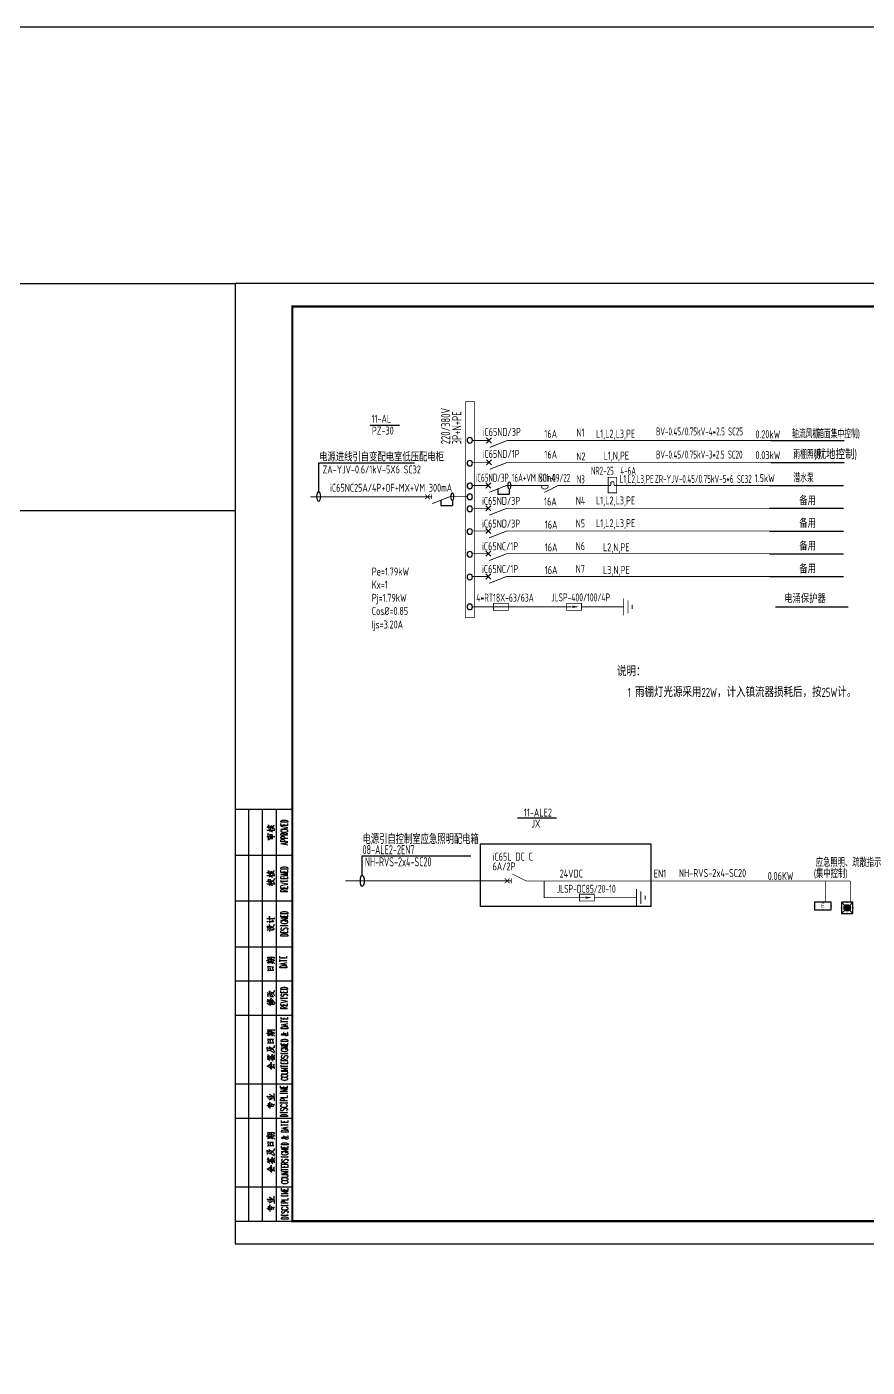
# Model space of a CAD drawing. Extents: x 5394041 to 5729212, y -433068 to -301615.
# Drawn here: x 5506274 to 5543032, y -360236 to -301615 of the extents above; entities that cross this region are included whole.
import ezdxf
from ezdxf.enums import TextEntityAlignment as Align

# ---------------------------------------------------------------- set-up
doc = ezdxf.new("R2010")
doc.units = 0
doc.header["$LTSCALE"] = 1000
doc.header["$MEASUREMENT"] = 0
doc.layers.get('0').update_dxf_attribs({"linetype": 'CONTINUOUS'})
for name, color, linetype in [('ELEMENT', 3, 'CONTINUOUS'), ('EQUIP-照明', 3, 'CONTINUOUS'), ('SYST', 7, 'CONTINUOUS'), ('WALL', 2, 'CONTINUOUS'), ('WIRE-系统', 4, 'CONTINUOUS'), ('电气', 3, 'CONTINUOUS'), ('电气文字', 7, 'CONTINUOUS'), ('电气表格', 7, 'CONTINUOUS')]:
    doc.layers.add(name, color=color, linetype=linetype)
doc.styles.add('_TEL_DIM', font='sceie.shx', dxfattribs={"width": 0.8, "height": 3.5, "bigfont": 'sceic.shx'})
doc.styles.add('SCEI', font='sceie.shx', dxfattribs={"width": 0.75, "bigfont": 'sceic.shx'})
doc.styles.add('sceie', font='sceie.shx', dxfattribs={"width": 0.7, "bigfont": 'sceic.shx'})
doc.styles.get("Standard").update_dxf_attribs({"font": 'GBENOR', "bigfont": 'GBCBIG'})

# ---------------------------------------------------------------- blocks, each defined once
blk = doc.blocks.new('A$C04D97144')
for p, q in [((6, 0), (6, 180)), ((12, 0), (12, 180)), ((18, 0), (18, 180)), ((0, 160), (25, 160)), ((0, 140), (25, 140)), ((0, 120), (25, 120)), ((0, 105), (25, 105)), ((0, 90), (25, 90)), ((0, 60), (25, 60)), ((0, 45), (25, 45)), ((0, 15), (25, 15))]:
    blk.add_line(p, q)
blk.add_lwpolyline([(0, 180), (0, 0), (25, 0), (25, 180)], close=True)
for points in [[(13.81, 170.94), (13.95, 171.05), (13.92, 171.02), (17.27, 171.02), (17, 170.98), (16.72, 171.02)], [(13.86, 172.15), (14.14, 172.35), (14.27, 172.38), (14.34, 172.35)], [(14.77, 171.68), (14.55, 173.26), (14.52, 173.14), (14.6, 172.92)], [(14.74, 172.24), (14.91, 172.21), (15.58, 171.72), (15.62, 171.68), (15.41, 172.54)], [(14.8, 171.44), (14.97, 170.34)], [(14.99, 171.05), (15.44, 170.8), (15.79, 170.59), (16.04, 170.42), (16.29, 170.2)], [(15.05, 172.71), (15.19, 172.68), (15.62, 172.35), (15.65, 172.32), (15.93, 172.07), (16.21, 171.79), (16.46, 171.47)], [(15.19, 171.05), (15.54, 171.41)], [(15.62, 172.92), (15.82, 172.82), (16.28, 172.49), (16.56, 172.15), (16.86, 171.79), (17.09, 171.47), (17.27, 171.22)], [(16.39, 172.38), (16.86, 172.95), (17.09, 173.06), (16.81, 172.89)], [(22.97, 174.41), (20.03, 174.41), (20.03, 174.9), (20.17, 175.1), (20.47, 175.24), (20.72, 175.32), (21.18, 175.38), (21.87, 175.38), (22.28, 175.32), (22.58, 175.24), (22.83, 175.1), (22.97, 174.9), (22.97, 174.41), (22.97, 174.41)], [(22.97, 173), (20.03, 173), (20.03, 173.91)], [(20.03, 171.46), (22.97, 172.02), (20.03, 172.59)], [(20.03, 170.48), (20.17, 170.34), (20.47, 170.2), (20.72, 170.14), (21.18, 170.06), (21.87, 170.06), (22.28, 170.14), (22.58, 170.2), (22.83, 170.34), (22.97, 170.48), (22.97, 170.77), (22.83, 170.91), (22.58, 171.05), (22.28, 171.11), (21.87, 171.19), (21.18, 171.19), (20.72, 171.11), (20.47, 171.05), (20.17, 170.91), (20.03, 170.77), (20.03, 170.48), (20.03, 170.48)], [(21.43, 173), (21.43, 173.56)], [(22.97, 173), (22.97, 173.91)], [(13.78, 167.95), (14.06, 168.13), (14.27, 168.19)], [(14.27, 166.93), (14.52, 166.93), (14.71, 166.88), (14.91, 166.82), (15.05, 166.76)], [(14.56, 166.93), (14.41, 169.49), (14.31, 169.43), (14.77, 169.08)], [(14.66, 168.06), (14.71, 168.13), (17.28, 168.09), (17.03, 168.05), (16.72, 168.09)], [(16.18, 168.75), (16.32, 168.86), (14.97, 169.04), (15.08, 169.08), (15.27, 167.31)], [(15.02, 167.18), (15.27, 167.25), (16.53, 167.36), (16.29, 167.32), (16.18, 168.75), (16.15, 168.58), (16.21, 168.27)], [(15.73, 167.59), (15.62, 168.61)], [(22.97, 168.74), (20.03, 168.74), (20.03, 169.37), (20.17, 169.57), (20.33, 169.65), (20.58, 169.71), (20.88, 169.71), (21.18, 169.65), (21.27, 169.57), (21.43, 169.37), (21.43, 168.74)], [(22.97, 167.34), (20.03, 167.34), (20.03, 167.97), (20.17, 168.17), (20.33, 168.24), (20.58, 168.31), (21.02, 168.31), (21.27, 168.24), (21.43, 168.17), (21.57, 167.97), (21.57, 167.34)], [(22.97, 165.93), (20.03, 165.93), (20.03, 166.57), (20.17, 166.77), (20.33, 166.84), (20.58, 166.92), (21.02, 166.92), (21.27, 166.84), (21.43, 166.77), (21.57, 166.57), (21.57, 165.93)], [(22.97, 164.39), (20.03, 164.95), (22.97, 165.52)], [(21.43, 169.23), (22.97, 169.71)], [(21.98, 164.61), (21.98, 165.3)], [(13.86, 152.26), (14.14, 152.46), (14.27, 152.49), (14.34, 152.46)], [(14.77, 151.79), (14.55, 153.37), (14.52, 153.26), (14.6, 153.03)], [(14.74, 152.35), (14.91, 152.32), (15.58, 151.84), (15.62, 151.79), (15.41, 152.67)], [(15.05, 152.82), (15.19, 152.81), (15.62, 152.46), (15.65, 152.43), (15.93, 152.18), (16.21, 151.9), (16.46, 151.58)], [(15.62, 153.03), (15.82, 152.95), (16.28, 152.6), (16.56, 152.26), (16.86, 151.9), (17.09, 151.58), (17.27, 151.33)], [(16.39, 152.49), (16.86, 153.06), (17.09, 153.17), (16.81, 153)], [(22.97, 153.91), (20.03, 153.91), (20.03, 154.4), (20.17, 154.6), (20.47, 154.74), (20.72, 154.82), (21.18, 154.88), (21.87, 154.88), (22.28, 154.82), (22.58, 154.74), (22.83, 154.6), (22.97, 154.4), (22.97, 153.91), (22.97, 153.91)], [(22.97, 152.51), (20.03, 152.51), (20.03, 153.42)], [(21.43, 152.51), (21.43, 153.06)], [(22.97, 152.51), (22.97, 153.42)], [(13.81, 151.05), (13.95, 151.16), (13.92, 151.13), (17.27, 151.13), (17, 151.1), (16.72, 151.13)], [(13.81, 148.52), (14.06, 148.69), (14.23, 148.76), (14.41, 148.76)], [(13.81, 147.36), (13.98, 147.5), (13.92, 147.45), (17.27, 147.45), (17.06, 147.39), (16.78, 147.45)], [(14.71, 148.1), (14.52, 149.54), (14.49, 149.43), (14.55, 149.29)], [(14.74, 147.84), (14.94, 146.76)], [(14.8, 151.55), (14.97, 150.45)], [(14.91, 149.01), (15.22, 149.35), (15.36, 149.43), (15.54, 149.54)], [(14.91, 148.47), (15.13, 148.44), (15.54, 148.16), (15.82, 147.95), (15.93, 147.84)], [(14.94, 147.45), (15.33, 147.28), (15.68, 147.08), (15.99, 146.89), (16.28, 146.65)], [(14.99, 151.16), (15.44, 150.91), (15.79, 150.7), (16.04, 150.53), (16.29, 150.31)], [(15.08, 147.47), (15.44, 147.88)], [(15.19, 151.16), (15.54, 151.52)], [(15.33, 148.98), (15.57, 149.01), (15.96, 148.83), (16.28, 148.66), (16.53, 148.47), (16.72, 148.3), (16.92, 148.13), (17.09, 147.92), (17.27, 147.67)], [(15.73, 148.21), (15.79, 148.3), (17.09, 149.29), (17.12, 149.82), (17.03, 149.32), (16.92, 149.18)], [(20.03, 150.83), (22.97, 151.18), (20.03, 151.52), (22.97, 151.88), (20.03, 152.23)], [(22.97, 149.7), (20.03, 149.7), (20.03, 150.61)], [(20.03, 148.52), (20.03, 148.98), (20.03, 148.71), (22.89, 148.71), (22.89, 148.52), (22.89, 148.98)], [(20.03, 146.76), (22.97, 147.33), (20.03, 147.89)], [(21.43, 149.7), (21.43, 150.26)], [(22.97, 149.7), (22.97, 150.61)], [(22.97, 145.5), (20.03, 145.5), (20.03, 146.42)], [(22.97, 144.03), (20.03, 144.03), (20.03, 144.67), (20.17, 144.88), (20.33, 144.94), (20.58, 145.02), (20.88, 145.02), (21.18, 144.94), (21.27, 144.88), (21.43, 144.67), (21.43, 144.03)], [(21.43, 145.5), (21.43, 146.07)], [(21.43, 144.53), (22.97, 145.02)], [(22.97, 145.5), (22.97, 146.42)], [(22.97, 134.41), (20.03, 134.41), (20.03, 134.9), (20.17, 135.1), (20.47, 135.25), (20.72, 135.31), (21.18, 135.39), (21.87, 135.39), (22.28, 135.31), (22.58, 135.25), (22.83, 135.1), (22.97, 134.9), (22.97, 134.41), (22.97, 134.41)], [(13.78, 132.37), (13.98, 132.39), (17.28, 132.39), (17.06, 132.37), (16.78, 132.39)], [(13.86, 130.75), (14.14, 130.97), (14.28, 131.08), (14.45, 131.15)], [(14.14, 128.29), (14.09, 129.06), (14, 128.99), (14.23, 128.9), (14.42, 128.9), (14.6, 128.9), (14.8, 128.9), (14.88, 128.93), (14.97, 128.99), (14.99, 129.1), (15.02, 129.24), (15.02, 129.45), (14.99, 129.56), (14.94, 129.64)], [(15.13, 131.49), (14.99, 133.33), (14.97, 133.22), (15.02, 132.98)], [(15.13, 130.33), (15.02, 131.11), (14.97, 131.07), (16.72, 131), (16.84, 130.89), (16.04, 131.66)], [(15.51, 128.11), (15.36, 129.21), (15.27, 129.13), (15.51, 129.02), (15.79, 128.88), (16.01, 128.74), (16.21, 128.6), (16.46, 128.37), (16.7, 128.11), (16.89, 127.86), (17.03, 127.66), (17.12, 127.49)], [(15.76, 128.08), (15.76, 128.15), (17, 129.2), (17.03, 129.73), (16.95, 129.2), (16.84, 129.06)], [(22.97, 133), (20.03, 133), (20.03, 133.91)], [(22.97, 131.46), (20.03, 131.46), (22.97, 132.45), (20.03, 132.45)], [(20.72, 131.19), (20.47, 131.11), (20.17, 130.97), (20.03, 130.83), (20.03, 130.55), (20.17, 130.42), (20.47, 130.28), (20.72, 130.2), (21.18, 130.14), (21.87, 130.14), (22.28, 130.2), (22.58, 130.28), (22.83, 130.42), (22.97, 130.55), (22.97, 130.83), (22.83, 130.97), (22.58, 131.11), (22.28, 131.19), (21.87, 131.19), (21.87, 130.83)], [(20.03, 129.02), (20.03, 129.48), (20.03, 129.21), (22.89, 129.21), (22.89, 129.02), (22.89, 129.48)], [(21.43, 133), (21.43, 133.56)], [(22.97, 133), (22.97, 133.91)], [(13.92, 128.22), (14.17, 128.26), (14.45, 128.26), (14.71, 128.19), (14.97, 128.11), (15.13, 128), (15.27, 127.89), (15.41, 127.75)], [(13.98, 127.12), (14.38, 127.45), (14.55, 127.52)], [(15.16, 126.7), (15.05, 127.45), (14.94, 127.34), (15.16, 127.31), (16.67, 127.3), (16.78, 127.16), (16.18, 127.75)], [(20.47, 128.24), (20.17, 128.1), (20.03, 127.89), (20.03, 127.61), (20.17, 127.41), (20.47, 127.27), (20.72, 127.27), (21.02, 127.33), (21.18, 127.41), (21.27, 127.55), (21.57, 127.97), (21.73, 128.1), (21.87, 128.18), (22.12, 128.24), (22.58, 128.24), (22.83, 128.1), (22.97, 127.89), (22.97, 127.61), (22.83, 127.41), (22.58, 127.27)], [(22.97, 126.01), (20.03, 126.01), (20.03, 126.92)], [(22.97, 124.61), (20.03, 124.61), (20.03, 125.1), (20.17, 125.3), (20.47, 125.44), (20.72, 125.52), (21.18, 125.58), (21.87, 125.58), (22.28, 125.52), (22.58, 125.44), (22.83, 125.3), (22.97, 125.1), (22.97, 124.61), (22.97, 124.61)], [(21.43, 126.01), (21.43, 126.56)], [(22.97, 126.01), (22.97, 126.92)], [(13.75, 113.87), (13.92, 113.91), (16.13, 113.83)], [(13.92, 113.06), (14.09, 113.13), (16.21, 113.13)], [(14.14, 114.51), (14.45, 114.6), (15.08, 114.6), (15.76, 114.57), (16.18, 114.51), (16.64, 114.37), (16.92, 114.2), (17.34, 113.88)], [(14.49, 114.6), (14.34, 115.45), (14.27, 115.36), (15.13, 115.36), (15.19, 115.36), (16.46, 115.39), (16.95, 115.36), (17.23, 115.33), (17.31, 115.31), (16.95, 114.89), (17.2, 115.28)], [(14.69, 112.61), (14.52, 114.29)], [(15.16, 113.16), (15.08, 113.66)], [(15.19, 114.62), (15.11, 115.11)], [(15.65, 113.17), (15.57, 113.63)], [(15.93, 114.57), (15.93, 114.62), (15.85, 115.07)], [(16.29, 112.53), (16.07, 114.29), (16.04, 114.2), (16.13, 114.09)], [(16.39, 113.63), (16.72, 113.94), (16.86, 113.94), (16.61, 113.83)], [(16.46, 113.17), (16.61, 113.16), (16.89, 112.92), (17.09, 112.72), (17.23, 112.53)], [(22.54, 114.92), (19.59, 114.92), (19.59, 115.83)], [(19.59, 113.44), (19.59, 114.43)], [(19.59, 113.94), (22.54, 113.94)], [(22.54, 111.9), (19.59, 112.47), (22.54, 113.03)], [(22.54, 110.72), (19.59, 110.72), (19.59, 111.21), (19.75, 111.41), (20.05, 111.56), (20.3, 111.63), (20.75, 111.7), (21.44, 111.7), (21.85, 111.63), (22.15, 111.56), (22.4, 111.41), (22.54, 111.21), (22.54, 110.72), (22.54, 110.72)], [(21, 114.92), (21, 115.48)], [(21.55, 112.12), (21.55, 112.81)], [(22.54, 114.92), (22.54, 115.83)], [(14.17, 109.58), (14.45, 109.64), (15.08, 109.67), (15.73, 109.69), (15.82, 109.69), (16.28, 109.69), (16.86, 109.69), (16.67, 109.69), (16.5, 110.8), (16.7, 111.02), (16.43, 111.08), (16.1, 111.08), (15.44, 111.12), (14.77, 111.13), (14.2, 111.13), (14.28, 111.16), (14.49, 109.67)], [(15.51, 109.69), (15.33, 110.8), (15.3, 110.69), (15.41, 110.42)], [(13.84, 99.93), (14.17, 99.88), (14.63, 99.71), (15.11, 99.49), (15.41, 99.32), (15.65, 99.21), (15.85, 99.08)], [(15.16, 99.49), (14.99, 100.76), (14.97, 100.62), (15.02, 100.39)], [(15.11, 100.2), (15.27, 100.2), (15.73, 100.07), (15.99, 99.96), (16.21, 99.85), (16.42, 99.71), (16.61, 99.54), (16.81, 99.35), (16.95, 99.11), (17.09, 98.89), (17.14, 98.72), (17.2, 98.55)], [(15.54, 99.35), (15.57, 99.43), (17.09, 100.31), (17.12, 100.84), (17.03, 100.34), (16.86, 100.2)], [(22.86, 101.27), (19.92, 101.27), (19.92, 101.75), (20.06, 101.97), (20.36, 102.11), (20.61, 102.18), (21.07, 102.24), (21.76, 102.24), (22.17, 102.18), (22.47, 102.11), (22.72, 101.97), (22.86, 101.75), (22.86, 101.27), (22.86, 101.27)], [(22.86, 99.87), (19.92, 99.87), (19.92, 100.78)], [(21.32, 99.87), (21.32, 100.43)], [(22.86, 99.87), (22.86, 100.78)], [(13.78, 95.27), (13.95, 95.23), (14.41, 94.98), (14.45, 94.98), (14.8, 94.75), (15.08, 94.56), (15.3, 94.35), (15.51, 94.18)], [(13.84, 96.29), (14.27, 96.08), (14.6, 95.91), (14.85, 95.72), (14.91, 95.69), (15.11, 95.55)], [(14.38, 96.02), (14.41, 96.14), (14.28, 96.99), (14.23, 96.93), (14.63, 96.65), (14.97, 96.4), (15.19, 96.16), (15.4, 95.91), (15.58, 95.66), (15.71, 95.49)], [(14.49, 98.06), (14.34, 99.21), (14.27, 99.08), (15.25, 98.94), (15.25, 99.08), (15.36, 98.23), (15.11, 98.19), (15.41, 98.23), (16.7, 98.2)], [(14.66, 95.91), (14.69, 96.02), (15.71, 97.13), (15.68, 97.5), (15.68, 97.13), (15.57, 96.99)], [(14.74, 94.86), (17.23, 94.86), (17, 94.81), (16.57, 94.86)], [(14.83, 95.3), (16.46, 95.3), (16.28, 95.27), (16.13, 95.3)], [(15.41, 96.4), (15.51, 96.36), (15.54, 96.33), (15.76, 96.05), (15.96, 95.83), (16.1, 95.63)], [(15.76, 96.62), (15.87, 96.57), (15.93, 96.54), (16.21, 96.22), (16.24, 96.16), (16.39, 96), (16.53, 95.77), (16.67, 95.55)], [(16.81, 98.12), (16.04, 99)], [(16.1, 96.88), (16.29, 96.79), (16.57, 96.47), (16.81, 96.19), (16.95, 95.91), (17.12, 95.63), (17.23, 95.38), (17.28, 95.17)], [(20.36, 99.3), (20.06, 99.16), (19.92, 98.96), (19.92, 98.67), (20.06, 98.47), (20.36, 98.33), (20.61, 98.33), (20.91, 98.39), (21.07, 98.47), (21.16, 98.61), (21.46, 99.02), (21.62, 99.16), (21.76, 99.24), (22.01, 99.3), (22.47, 99.3), (22.72, 99.16), (22.86, 98.96), (22.86, 98.67), (22.72, 98.47), (22.47, 98.33)], [(19.92, 97.28), (19.92, 97.75), (19.92, 97.48), (22.78, 97.48), (22.78, 97.28), (22.78, 97.75)], [(19.92, 95.53), (22.86, 96.08), (19.92, 96.65)], [(22.86, 94.26), (19.92, 94.26), (19.92, 95.17)], [(21.32, 94.26), (21.32, 94.83)], [(22.86, 94.26), (22.86, 95.17)], [(22.86, 92.8), (19.92, 92.8), (19.92, 93.43), (20.06, 93.63), (20.22, 93.71), (20.47, 93.77), (20.77, 93.77), (21.07, 93.71), (21.16, 93.63), (21.32, 93.43), (21.32, 92.8)], [(23.05, 88.31), (20.09, 88.31), (20.09, 89.22)], [(21.32, 93.29), (22.86, 93.77)], [(21.49, 88.31), (21.49, 88.87)], [(23.05, 88.31), (23.05, 89.22)], [(13.75, 82.18), (13.92, 82.23), (16.13, 82.15)], [(14.14, 82.82), (14.45, 82.9), (15.08, 82.9), (15.76, 82.89), (16.18, 82.82), (16.64, 82.68), (16.92, 82.51), (17.34, 82.19)], [(14.49, 82.9), (14.34, 83.77), (14.27, 83.67), (15.13, 83.67), (15.19, 83.67), (16.46, 83.7), (16.95, 83.67), (17.23, 83.64), (17.31, 83.62), (16.95, 83.2), (17.2, 83.59)], [(14.69, 80.92), (14.52, 82.6)], [(15.19, 82.93), (15.11, 83.42)], [(15.93, 82.89), (15.93, 82.93), (15.85, 83.39)], [(16.29, 80.84), (16.07, 82.6), (16.04, 82.51), (16.13, 82.4)], [(16.39, 81.94), (16.72, 82.26), (16.86, 82.26), (16.61, 82.15)], [(20.09, 86.83), (20.09, 87.82)], [(20.09, 87.33), (23.05, 87.33)], [(23.05, 85.29), (20.09, 85.86), (23.05, 86.42)], [(23.05, 84.11), (20.09, 84.11), (20.09, 84.6), (20.25, 84.8), (20.55, 84.94), (20.8, 85.02), (21.26, 85.09), (21.95, 85.09), (22.34, 85.02), (22.65, 84.94), (22.89, 84.8), (23.05, 84.6), (23.05, 84.11), (23.05, 84.11)], [(21.35, 82.43), (21.26, 82.43), (21.1, 82.35), (21.1, 82.29), (21.26, 82.21), (21.49, 82.15), (22.2, 82.01), (22.65, 81.87), (22.89, 81.72), (23.05, 81.58), (23.05, 81.3), (22.89, 81.17), (22.75, 81.1), (22.5, 81.03), (22.2, 81.03), (21.95, 81.1), (21.79, 81.17), (21.26, 81.66), (21.1, 81.72), (20.8, 81.8), (20.55, 81.8), (20.25, 81.72), (20.09, 81.58), (20.25, 81.44), (20.55, 81.38), (20.8, 81.38), (21.26, 81.44), (21.65, 81.58), (22.65, 81.94), (22.89, 82.08), (23.05, 82.21), (23.05, 82.35), (22.89, 82.43), (22.75, 82.43)], [(22.04, 85.51), (22.04, 86.2)], [(14.14, 74.09), (14, 76.02), (13.89, 75.88), (14.06, 75.82), (14.6, 75.63), (15.13, 75.42), (15.08, 75.38), (15.08, 75.42), (14.97, 76.24), (14.88, 76.16), (15.19, 76.02), (15.47, 75.88), (15.68, 75.77), (15.85, 75.63), (16.13, 75.42), (16.35, 75.24), (16.57, 75), (16.72, 74.8), (16.89, 74.54), (17.06, 74.26), (17.2, 74.04)], [(13.92, 81.38), (14.09, 81.44), (16.21, 81.44)], [(14.17, 77.89), (14.45, 77.95), (15.08, 77.98), (15.73, 78), (15.82, 78), (16.28, 78), (16.86, 78), (16.67, 78), (16.5, 79.12), (16.7, 79.34), (16.43, 79.4), (16.1, 79.4), (15.44, 79.43), (14.77, 79.45), (14.2, 79.45), (14.28, 79.48), (14.49, 77.98)], [(15.16, 81.46), (15.08, 81.97)], [(15.22, 74.69), (17.12, 76.16), (17.12, 76.76), (17.06, 76.23), (17.03, 76.16), (16.81, 75.94)], [(15.51, 78), (15.33, 79.12), (15.3, 79.01), (15.41, 78.74)], [(15.65, 81.49), (15.57, 81.94)], [(16.46, 81.49), (16.61, 81.46), (16.89, 81.24), (17.09, 81.03), (17.23, 80.84)], [(23.05, 78.5), (20.09, 78.5), (20.09, 78.99), (20.25, 79.21), (20.55, 79.35), (20.8, 79.41), (21.26, 79.49), (21.95, 79.49), (22.34, 79.41), (22.65, 79.35), (22.89, 79.21), (23.05, 78.99), (23.05, 78.5), (23.05, 78.5)], [(23.05, 77.11), (20.09, 77.11), (20.09, 78.02)], [(23.05, 75.57), (20.09, 75.57), (23.05, 76.56), (20.09, 76.56)], [(21.49, 77.11), (21.49, 77.67)], [(23.05, 77.11), (23.05, 78.02)], [(13.92, 72), (14.06, 72.03), (14.85, 71.69)], [(13.92, 70.95), (14.12, 70.92), (14.55, 70.7), (14.88, 70.49), (15.16, 70.27)], [(14.23, 74.8), (14.38, 74.8), (14.91, 74.69), (15.22, 74.61), (15.54, 74.5), (15.87, 74.36), (16.15, 74.18), (16.5, 73.98), (16.75, 73.79), (16.98, 73.55), (17.09, 73.44)], [(14.49, 70.73), (14.41, 71.54)], [(14.56, 71.83), (14.42, 72.85)], [(14.52, 70.92), (14.94, 71.12)], [(14.6, 72.14), (15.05, 72.39)], [(14.85, 71.48), (14.99, 71.47), (15.51, 71.01), (15.57, 70.98), (15.82, 70.74), (16.13, 70.35), (16.28, 70.16), (16.42, 69.96)], [(15.05, 71.43), (16.13, 72.56), (16.13, 73.02), (16.1, 72.56), (15.9, 72.33)], [(15.76, 71.86), (15.87, 70.95)], [(16.04, 71.37), (16.46, 71.48), (16.7, 71.43), (16.39, 71.43)], [(16.07, 72.08), (16.28, 72.08), (17.06, 71.75)], [(16.28, 70.84), (16.64, 70.98), (16.81, 70.98), (16.57, 70.95)], [(17.14, 70.46), (17, 72.63), (17, 72.49), (17.03, 72.17)], [(20.8, 75.28), (20.55, 75.22), (20.25, 75.08), (20.09, 74.94), (20.09, 74.65), (20.25, 74.51), (20.55, 74.37), (20.8, 74.31), (21.26, 74.23), (21.95, 74.23), (22.34, 74.31), (22.65, 74.37), (22.89, 74.51), (23.05, 74.65), (23.05, 74.94), (22.89, 75.08), (22.65, 75.22), (22.34, 75.28), (21.95, 75.28), (21.95, 74.94)], [(20.55, 72.35), (20.25, 72.2), (20.09, 72), (20.09, 71.72), (20.25, 71.51), (20.55, 71.37), (20.8, 71.37), (21.1, 71.43), (21.26, 71.51), (21.35, 71.65), (21.65, 72.06), (21.79, 72.2), (21.95, 72.28), (22.2, 72.35), (22.65, 72.35), (22.89, 72.2), (23.05, 72), (23.05, 71.72), (22.89, 71.51), (22.65, 71.37)], [(23.05, 70.04), (20.09, 70.04), (20.09, 70.66), (20.25, 70.88), (20.39, 70.95), (20.64, 71.03), (20.94, 71.03), (21.26, 70.95), (21.35, 70.88), (21.49, 70.66), (21.49, 70.04)], [(20.11, 73.11), (20.11, 73.59), (20.11, 73.32), (22.95, 73.32), (22.95, 73.11), (22.95, 73.59)], [(21.49, 70.52), (23.05, 71.03)], [(13.89, 67.85), (14.03, 67.84), (14.49, 67.57), (14.97, 67.24), (15.27, 66.96), (15.62, 66.61), (15.93, 66.27)], [(14.23, 67.74), (15.76, 69.05), (15.76, 69.08), (15.79, 69.5), (15.71, 69.05), (15.57, 68.87)], [(15.4, 67.27), (15.4, 67.29), (15.4, 67.35), (15.27, 68.26), (15.27, 68.13), (15.33, 67.99)], [(16.04, 66.69), (16.07, 66.82), (15.9, 68.76), (15.87, 68.65), (15.9, 68.54)], [(16.13, 67.63), (16.24, 67.6), (16.78, 67.18), (17.09, 66.93), (17.12, 66.83), (16.86, 68.4), (16.39, 67.99)], [(16.86, 68.4), (17, 68.51), (17.17, 68.59)], [(23.05, 68.7), (20.09, 68.7), (20.09, 69.61)], [(20.09, 67.24), (20.09, 68.21)], [(20.09, 67.73), (23.05, 67.73)], [(23.05, 65.76), (20.09, 65.76), (23.05, 66.75), (20.09, 66.75)], [(20.09, 64.44), (22.2, 64.44), (22.65, 64.51), (22.89, 64.65), (23.05, 64.85), (23.05, 64.99), (22.89, 65.21), (22.65, 65.35), (22.2, 65.42), (20.09, 65.42)], [(21.49, 68.7), (21.49, 69.27)], [(23.05, 68.7), (23.05, 69.61)], [(22.81, 58.27), (19.86, 58.27), (19.86, 59.18)], [(20.09, 63.39), (20.25, 63.25), (20.55, 63.11), (20.8, 63.05), (21.26, 62.97), (21.95, 62.97), (22.34, 63.05), (22.65, 63.11), (22.89, 63.25), (23.05, 63.39), (23.05, 63.67), (22.89, 63.81), (22.65, 63.94), (22.34, 64.02), (21.95, 64.08), (21.26, 64.08), (20.8, 64.02), (20.55, 63.94), (20.25, 63.81), (20.09, 63.67), (20.09, 63.39), (20.09, 63.39)], [(20.8, 62.68), (20.55, 62.62), (20.25, 62.48), (20.09, 62.34), (20.09, 62.06), (20.25, 61.91), (20.55, 61.77), (20.8, 61.71), (21.26, 61.63), (21.95, 61.63), (22.34, 61.71), (22.65, 61.77), (22.89, 61.91), (23.05, 62.06), (23.05, 62.34), (22.89, 62.48), (22.65, 62.62), (22.34, 62.68)], [(21.26, 58.27), (21.26, 58.83)], [(22.81, 58.27), (22.81, 59.18)], [(13.86, 54.53), (14.09, 54.59), (17.03, 54.53)], [(14.06, 53.82), (14.31, 53.87), (17.06, 53.87)], [(14.8, 55.44), (15.16, 55.38), (15.71, 55.02), (16.28, 54.56)], [(14.91, 53.02), (15.85, 53.43), (16.15, 53.48)], [(17.12, 52.63), (16.98, 55.83), (16.95, 55.69), (17, 55.38)], [(22.81, 56.73), (19.86, 56.73), (22.81, 57.72), (19.86, 57.72)], [(19.86, 54.07), (22.81, 54.07), (22.81, 54.91)], [(22.81, 52.6), (19.86, 52.6), (19.86, 53.23), (20.01, 53.45), (20.16, 53.51), (20.41, 53.59), (20.86, 53.59), (21.11, 53.51), (21.26, 53.45), (21.41, 53.23), (21.41, 52.6)], [(19.87, 55.68), (19.87, 56.15), (19.87, 55.88), (22.72, 55.88), (22.72, 55.68), (22.72, 56.15)], [(13.84, 50.54), (14.06, 50.56), (15.11, 50.34), (16.04, 50.08), (15.99, 50.02), (15.79, 51.39), (15.71, 51.36), (16.84, 50.68)], [(14.74, 49.71), (14.55, 51.5), (14.55, 51.39), (14.6, 51.18)], [(15.36, 49.2), (15.19, 52.03), (15.16, 51.89), (15.19, 51.72)], [(16.46, 50.05), (16.7, 50.4), (16.84, 50.62), (16.98, 50.87), (17.09, 51.01), (17.23, 51.11)], [(20.56, 50.85), (20.31, 50.78), (20.01, 50.65), (19.86, 50.51), (19.86, 50.23), (20.01, 50.08), (20.31, 49.94), (20.56, 49.88), (21.02, 49.8), (21.71, 49.8), (22.1, 49.88), (22.42, 49.94), (22.65, 50.08), (22.81, 50.23), (22.81, 50.51), (22.65, 50.65), (22.42, 50.78), (22.1, 50.85)], [(20.31, 49.31), (20.01, 49.17), (19.86, 48.97), (19.86, 48.69), (20.01, 48.47), (20.31, 48.34), (20.56, 48.34), (20.86, 48.4), (21.02, 48.47), (21.11, 48.61), (21.41, 49.03), (21.55, 49.17), (21.71, 49.24), (21.96, 49.31), (22.42, 49.31), (22.65, 49.17), (22.81, 48.97), (22.81, 48.69), (22.65, 48.47), (22.42, 48.34)], [(19.87, 51.48), (19.87, 51.95), (19.87, 51.69), (22.72, 51.69), (22.72, 51.48), (22.72, 51.95)], [(19.87, 47.29), (19.87, 47.74), (19.87, 47.48), (22.72, 47.48), (22.72, 47.29), (22.72, 47.74)], [(22.81, 45.67), (19.86, 45.67), (19.86, 46.16), (20.01, 46.38), (20.31, 46.52), (20.56, 46.58), (21.02, 46.66), (21.71, 46.66), (22.1, 46.58), (22.42, 46.52), (22.65, 46.38), (22.81, 46.16), (22.81, 45.67), (22.81, 45.67)], [(23.13, 43.08), (20.19, 43.08), (20.19, 43.99)], [(20.19, 41.62), (20.19, 42.59)], [(20.19, 42.1), (23.13, 42.1)], [(23.13, 40.08), (20.19, 40.63), (23.13, 41.19)], [(21.59, 43.08), (21.59, 43.64)], [(23.13, 43.08), (23.13, 43.99)], [(13.75, 37.17), (13.92, 37.23), (16.13, 37.14)], [(13.92, 36.39), (14.09, 36.43), (16.21, 36.43)], [(14.14, 37.83), (14.45, 37.91), (15.08, 37.91), (15.76, 37.88), (16.18, 37.83), (16.64, 37.69), (16.92, 37.52), (17.34, 37.2)], [(14.49, 37.91), (14.34, 38.76), (14.27, 38.68), (15.13, 38.68), (15.19, 38.68), (16.46, 38.71), (16.95, 38.68), (17.23, 38.65), (17.31, 38.62), (16.95, 38.19), (17.2, 38.59)], [(14.69, 35.93), (14.52, 37.6)], [(15.16, 36.46), (15.08, 36.98)], [(15.19, 37.94), (15.11, 38.43)], [(15.65, 36.5), (15.57, 36.95)], [(15.93, 37.88), (15.93, 37.94), (15.85, 38.4)], [(16.29, 35.84), (16.07, 37.6), (16.04, 37.52), (16.13, 37.41)], [(16.39, 36.95), (16.72, 37.27), (16.86, 37.27), (16.61, 37.14)], [(16.46, 36.5), (16.61, 36.46), (16.89, 36.24), (17.09, 36.04), (17.23, 35.84)], [(23.13, 38.88), (20.19, 38.88), (20.19, 39.37), (20.33, 39.58), (20.63, 39.72), (20.88, 39.79), (21.33, 39.86), (22.03, 39.86), (22.43, 39.79), (22.73, 39.72), (22.98, 39.58), (23.13, 39.37), (23.13, 38.88), (23.13, 38.88)], [(21.43, 37.2), (21.33, 37.2), (21.18, 37.12), (21.18, 37.06), (21.33, 36.98), (21.59, 36.92), (22.28, 36.78), (22.73, 36.64), (22.98, 36.5), (23.13, 36.35), (23.13, 36.09), (22.98, 35.95), (22.83, 35.87), (22.58, 35.8), (22.28, 35.8), (22.03, 35.87), (21.88, 35.95), (21.33, 36.43), (21.18, 36.5), (20.88, 36.57), (20.63, 36.57), (20.33, 36.5), (20.19, 36.35), (20.33, 36.21), (20.63, 36.15), (20.88, 36.15), (21.33, 36.21), (21.73, 36.35), (22.73, 36.72), (22.98, 36.86), (23.13, 36.98), (23.13, 37.12), (22.98, 37.2), (22.83, 37.2)], [(22.14, 40.28), (22.14, 40.97)], [(14.14, 29.1), (14, 31.03), (13.89, 30.89), (14.06, 30.82), (14.6, 30.62), (15.13, 30.43), (15.08, 30.37), (15.08, 30.43), (14.97, 31.25), (14.88, 31.17), (15.19, 31.03), (15.47, 30.89), (15.68, 30.76), (15.85, 30.62), (16.13, 30.43), (16.35, 30.23), (16.57, 30.01), (16.72, 29.8), (16.89, 29.55), (17.06, 29.27), (17.2, 29.03)], [(14.17, 32.9), (14.45, 32.95), (15.08, 32.98), (15.73, 33.01), (15.82, 33.01), (16.28, 33.01), (16.86, 33.01), (16.67, 33.01), (16.5, 34.11), (16.7, 34.34), (16.43, 34.39), (16.1, 34.39), (15.44, 34.42), (14.77, 34.45), (14.2, 34.45), (14.28, 34.49), (14.49, 32.98)], [(14.23, 29.8), (14.38, 29.8), (14.91, 29.69), (15.22, 29.6), (15.54, 29.49), (15.87, 29.35), (16.15, 29.18), (16.5, 28.99), (16.75, 28.78), (16.98, 28.56), (17.09, 28.45)], [(15.22, 29.69), (17.12, 31.17), (17.12, 31.77), (17.06, 31.22), (17.03, 31.17), (16.81, 30.93)], [(15.51, 33.01), (15.33, 34.11), (15.3, 34), (15.41, 33.75)], [(23.13, 33.28), (20.19, 33.28), (20.19, 33.78), (20.33, 33.98), (20.63, 34.12), (20.88, 34.19), (21.33, 34.27), (22.03, 34.27), (22.43, 34.19), (22.73, 34.12), (22.98, 33.98), (23.13, 33.78), (23.13, 33.28), (23.13, 33.28)], [(23.13, 31.88), (20.19, 31.88), (20.19, 32.79)], [(23.13, 30.34), (20.19, 30.34), (23.13, 31.33), (20.19, 31.33)], [(20.88, 30.06), (20.63, 29.99), (20.33, 29.85), (20.19, 29.71), (20.19, 29.43), (20.33, 29.29), (20.63, 29.14), (20.88, 29.08), (21.33, 29.02), (22.03, 29.02), (22.43, 29.08), (22.73, 29.14), (22.98, 29.29), (23.13, 29.43), (23.13, 29.71), (22.98, 29.85), (22.73, 29.99), (22.43, 30.06), (22.03, 30.06), (22.03, 29.71)], [(21.59, 31.88), (21.59, 32.44)], [(23.13, 31.88), (23.13, 32.79)], [(13.92, 26.99), (14.06, 27.02), (14.85, 26.69)], [(13.92, 25.95), (14.12, 25.92), (14.55, 25.69), (14.88, 25.5), (15.16, 25.26)], [(14.23, 22.75), (15.76, 24.05), (15.76, 24.09), (15.79, 24.51), (15.71, 24.05), (15.57, 23.88)], [(14.49, 25.72), (14.41, 26.55)], [(14.56, 26.83), (14.42, 27.86)], [(14.52, 25.92), (14.94, 26.13)], [(14.6, 27.15), (15.05, 27.4)], [(14.85, 26.49), (14.99, 26.46), (15.51, 26), (15.57, 25.99), (15.82, 25.75), (16.13, 25.36), (16.28, 25.15), (16.42, 24.97)], [(15.05, 26.43), (16.13, 27.57), (16.13, 28.01), (16.1, 27.57), (15.9, 27.34)], [(15.76, 26.85), (15.87, 25.95)], [(16.04, 21.7), (16.07, 21.81), (15.9, 23.77), (15.87, 23.66), (15.9, 23.54)], [(16.04, 26.38), (16.46, 26.49), (16.7, 26.43), (16.39, 26.43)], [(16.07, 27.09), (16.28, 27.09), (17.06, 26.74)], [(16.28, 25.84), (16.64, 25.99), (16.81, 25.99), (16.57, 25.95)], [(16.86, 23.39), (17, 23.52), (17.17, 23.6)], [(17.14, 25.47), (17, 27.62), (17, 27.48), (17.03, 27.16)], [(20.19, 27.89), (20.19, 28.36), (20.19, 28.09), (23.05, 28.09), (23.05, 27.89), (23.05, 28.36)], [(20.63, 27.12), (20.33, 26.98), (20.19, 26.77), (20.19, 26.49), (20.33, 26.28), (20.63, 26.14), (20.88, 26.14), (21.18, 26.21), (21.33, 26.28), (21.43, 26.43), (21.73, 26.83), (21.88, 26.98), (22.03, 27.05), (22.28, 27.12), (22.73, 27.12), (22.98, 26.98), (23.13, 26.77), (23.13, 26.49), (22.98, 26.28), (22.73, 26.14)], [(23.13, 24.81), (20.19, 24.81), (20.19, 25.44), (20.33, 25.66), (20.49, 25.72), (20.74, 25.8), (21.04, 25.8), (21.33, 25.72), (21.43, 25.66), (21.59, 25.44), (21.59, 24.81)], [(23.13, 23.49), (20.19, 23.49), (20.19, 24.38)], [(21.59, 25.3), (23.13, 25.8)], [(21.59, 23.49), (21.59, 24.04)], [(23.13, 23.49), (23.13, 24.38)], [(13.89, 22.86), (14.03, 22.83), (14.49, 22.58), (14.97, 22.23), (15.27, 21.95), (15.62, 21.62), (15.93, 21.27)], [(15.4, 22.26), (15.4, 22.29), (15.4, 22.36), (15.27, 23.25), (15.27, 23.14), (15.33, 23)], [(16.13, 22.64), (16.24, 22.61), (16.78, 22.18), (17.09, 21.93), (17.12, 21.84), (16.86, 23.39), (16.39, 23)], [(20.19, 22.01), (20.19, 22.99)], [(20.19, 22.5), (23.13, 22.5)], [(23.13, 20.54), (20.19, 20.54), (23.13, 21.52), (20.19, 21.52)], [(20.19, 19.22), (22.28, 19.22), (22.73, 19.28), (22.98, 19.42), (23.13, 19.62), (23.13, 19.77), (22.98, 19.99), (22.73, 20.13), (22.28, 20.19), (20.19, 20.19)], [(20.19, 18.16), (20.33, 18.02), (20.63, 17.88), (20.88, 17.82), (21.33, 17.74), (22.03, 17.74), (22.43, 17.82), (22.73, 17.88), (22.98, 18.02), (23.13, 18.16), (23.13, 18.45), (22.98, 18.59), (22.73, 18.73), (22.43, 18.79), (22.03, 18.85), (21.33, 18.85), (20.88, 18.79), (20.63, 18.73), (20.33, 18.59), (20.19, 18.45), (20.19, 18.16), (20.19, 18.16)], [(20.88, 17.46), (20.63, 17.39), (20.33, 17.25), (20.19, 17.11), (20.19, 16.83), (20.33, 16.69), (20.63, 16.54), (20.88, 16.48), (21.33, 16.42), (22.03, 16.42), (22.43, 16.48), (22.73, 16.54), (22.98, 16.69), (23.13, 16.83), (23.13, 17.11), (22.98, 17.25), (22.73, 17.39), (22.43, 17.46)], [(23.13, 13.43), (20.19, 13.43), (20.19, 14.35)], [(23.13, 11.89), (20.19, 11.89), (23.13, 12.87), (20.19, 12.87)], [(21.59, 13.43), (21.59, 14)], [(23.13, 13.43), (23.13, 14.35)], [(13.84, 5.53), (14.06, 5.56), (15.11, 5.34), (16.04, 5.08), (15.99, 5.03), (15.79, 6.38), (15.71, 6.37), (16.84, 5.67)], [(13.86, 9.54), (14.09, 9.59), (17.03, 9.54)], [(14.06, 8.82), (14.31, 8.88), (17.06, 8.88)], [(14.74, 4.72), (14.55, 6.51), (14.55, 6.38), (14.6, 6.19)], [(14.8, 10.43), (15.16, 10.39), (15.71, 10.01), (16.28, 9.55)], [(14.91, 8.03), (15.85, 8.42), (16.15, 8.49)], [(15.36, 4.2), (15.19, 7.04), (15.16, 6.9), (15.19, 6.73)], [(16.46, 5.06), (16.7, 5.39), (16.84, 5.63), (16.98, 5.88), (17.09, 6.02), (17.23, 6.1)], [(17.12, 7.64), (16.98, 10.84), (16.95, 10.7), (17, 10.39)], [(20.19, 10.84), (20.19, 11.31), (20.19, 11.05), (23.05, 11.05), (23.05, 10.84), (23.05, 11.31)], [(20.19, 9.24), (23.13, 9.24), (23.13, 10.07)], [(23.13, 7.76), (20.19, 7.76), (20.19, 8.39), (20.33, 8.61), (20.49, 8.67), (20.74, 8.75), (21.18, 8.75), (21.43, 8.67), (21.59, 8.61), (21.73, 8.39), (21.73, 7.76)], [(20.19, 6.65), (20.19, 7.12), (20.19, 6.85), (23.05, 6.85), (23.05, 6.65), (23.05, 7.12)], [(20.88, 6.02), (20.63, 5.94), (20.33, 5.8), (20.19, 5.66), (20.19, 5.39), (20.33, 5.25), (20.63, 5.11), (20.88, 5.03), (21.33, 4.97), (22.03, 4.97), (22.43, 5.03), (22.73, 5.11), (22.98, 5.25), (23.13, 5.39), (23.13, 5.66), (22.98, 5.8), (22.73, 5.94), (22.43, 6.02)], [(20.63, 4.48), (20.33, 4.34), (20.19, 4.12), (20.19, 3.85), (20.33, 3.63), (20.63, 3.49), (20.88, 3.49), (21.18, 3.57), (21.33, 3.63), (21.43, 3.77), (21.73, 4.2), (21.88, 4.34), (22.03, 4.4), (22.28, 4.48), (22.73, 4.48), (22.98, 4.34), (23.13, 4.12), (23.13, 3.85), (22.98, 3.63), (22.73, 3.49)], [(20.19, 2.45), (20.19, 2.91), (20.19, 2.64), (23.05, 2.64), (23.05, 2.45), (23.05, 2.91)], [(23.13, 0.84), (20.19, 0.84), (20.19, 1.32), (20.33, 1.54), (20.63, 1.67), (20.88, 1.75), (21.33, 1.81), (22.03, 1.81), (22.43, 1.75), (22.73, 1.67), (22.98, 1.54), (23.13, 1.32), (23.13, 0.84), (23.13, 0.84)]]:
    blk.add_lwpolyline(points)
blk = doc.blocks.new('A$C1BD43FEB')
blk.add_blockref('A$C04D97144', (0, 0))
blk = doc.blocks.new('GXED01100007000C')
blk.add_blockref('A$C1BD43FEB', (-25, 0))
blk = doc.blocks.new('$element$00000390')
at = {"const_width": 0.0233}
for points in [[(0, 0), (0, -0.375)], [(-0.25, -0.375), (0.25, -0.375)], [(-0.188, -0.5), (0.188, -0.5)], [(-0.062, -0.625), (0.062, -0.625)]]:
    blk.add_lwpolyline(points, dxfattribs=at)
at = {"flags": 9}
blk.add_attdef('S', (0, 0), '', height=0.00000667, dxfattribs=at)
blk = doc.blocks.new('$element$00000532')
at = {"const_width": 0.0233}
for points in [[(0, 0), (0, -0.283)], [(-0.1, -0.283), (0.1, -0.283), (0.1, -0.717), (-0.1, -0.717), (-0.1, -0.283)], [(0, -1), (0, -0.567)]]:
    blk.add_lwpolyline(points, dxfattribs=at)
for points in [[(-0.033, -0.55), (0.033, -0.55), (0, -0.35), (0.033, -0.55)], [(0.033, -0.55), (0, -0.35), (-0.033, -0.55), (0.033, -0.55)], [(0, -0.367), (-0.033, -0.567), (0.033, -0.567), (0, -0.367)]]:
    blk.add_solid(points)
at = {"flags": 9}
blk.add_attdef('S', (0, 0), '', height=0.00000667, dxfattribs=at)
blk = doc.blocks.new('$element$00000582')
at = {"const_width": 0.0233}
for points in [[(0, 0), (0, -1)], [(-0.1, -0.283), (0.1, -0.283), (0.1, -0.717), (-0.1, -0.717), (-0.1, -0.283)]]:
    blk.add_lwpolyline(points, dxfattribs=at)
at = {"flags": 9}
blk.add_attdef('S', (0, 0), '', height=0.00000667, dxfattribs=at)
blk = doc.blocks.new('$equip$00002604')
blk.add_hatch(color=256).paths.add_polyline_path([(0.27, 0.5, 1), (-0.27, 0.5, 1)])
for p, q in [((-0.43, 0.93), (-0.19, 0.69)), ((-0.43, 0.07), (-0.19, 0.31)), ((0.19, 0.69), (0.43, 0.93)), ((0.19, 0.31), (0.43, 0.07))]:
    blk.add_line(p, q)
at = {"const_width": 0.04}
blk.add_lwpolyline([(-0.5, 1), (-0.5, 0), (0.5, 0), (0.5, 1), (-0.5, 1), (-0.5, 0)], dxfattribs=at)
blk.add_lwpolyline([(-0.5, 1), (-0.5, 0), (0.5, 0), (0.5, 1)], close=True)
blk.add_circle((0, 0.5), 0.275)
for p in [(-0.5, 0.5), (0, 1), (0, 0), (0.5, 0.5)]:
    blk.add_point(p)
at = {"color": 7, "style": '_TEL_DIM', "flags": 1}
blk.add_attdef('A', text='', height=0.000025, dxfattribs=at).set_placement((0, 0), align=Align.MIDDLE_CENTER)
blk = doc.blocks.new('$equip$00002534')
for p, q in [((-0.72, 0.66), (-0.72, 0)), ((0.72, 0.66), (-0.72, 0.66)), ((-0.72, 0), (0.72, 0)), ((0.72, 0), (0.72, 0.66))]:
    blk.add_line(p, q)
at = {"const_width": 0.04}
blk.add_lwpolyline([(-0.72, 0.66), (-0.72, 0), (0.72, 0), (0.72, 0.66), (-0.72, 0.66), (-0.72, 0)], dxfattribs=at)
for p in [(-0.72, 0.33), (0, 0.66), (0, 0), (0.72, 0.33)]:
    blk.add_point(p)
at = {"color": 7, "style": '_TEL_DIM'}
blk.add_attdef('$TEXT$', text='', height=0.4, dxfattribs=at).set_placement((0, 0.33), align=Align.MIDDLE_CENTER)
at = {"color": 7, "style": '_TEL_DIM', "flags": 1}
blk.add_attdef('A', text='', height=0.00002, dxfattribs=at).set_placement((0, 0), align=Align.MIDDLE_CENTER)

msp = doc.modelspace()

# ---------------------------------------------------------------- linework, layer by layer
at = {"color": 1}
msp.add_lwpolyline([(5394041.5, -301614.8), (5684355, -301614.8), (5684355, -433067.9), (5394041.5, -433067.9)], close=True, dxfattribs=at)
at = {"color": 0}
msp.add_lwpolyline([(5515388.7, -354845.4), (5574788.7, -354845.4), (5574788.7, -312845.4), (5515388.7, -312845.4), (5515388.7, -354845.4)], dxfattribs=at)
at = {"color": 0, "const_width": 100}
msp.add_lwpolyline([(5573788.7, -353845.4), (5517888.7, -353845.4), (5517888.7, -313845.4), (5573788.7, -313845.4)], close=True, dxfattribs=at)
at = {"color": 0}
msp.add_lwpolyline([(5526124.6, -337349.1), (5533565.5, -337349.1), (5533565.5, -340082.4), (5526124.6, -340082.4)], close=True, dxfattribs=at)
at = {"color": 3, "linetype": 'Continuous', "const_width": 30}
msp.add_lwpolyline([(5528119.7, -338972.8), (5527519.7, -338669.5)], dxfattribs=at)
at = {"layer": 'SYST', "color": 3, "linetype": 'Continuous'}
for p, q in [((5526879, -321824.4), (5526879, -322056.7)), ((5524389.9, -322315.5), (5524389.9, -322547.8)), ((5524888.1, -322331.2), (5524888.1, -322547.8)), ((5526879, -322056.7), (5527377.2, -322056.7)), ((5527377.2, -321840.1), (5527377.2, -322056.7)), ((5524389.9, -322547.8), (5524888.1, -322547.8)), ((5524389.9, -322547.8), (5524888.1, -322547.8))]:
    msp.add_line(p, q, dxfattribs=at)
for centre in [(5527377.2, -321675.8), (5524888.1, -322166.9)]:
    msp.add_ellipse(centre, major_axis=(0, -164.3), ratio=0.3257429, dxfattribs=at)
at = {"layer": 'WALL'}
msp.add_lwpolyline([(5500757, -312845.4), (5515388.7, -312845.4), (5515388.7, -322788.8), (5500757, -322788.8)], close=True, dxfattribs=at)
at = {"layer": 'WIRE-系统', "const_width": 35}
for points in [[(5525759.9, -326980.9), (5526260, -326980.9)], [(5527760, -326980.9), (5529522.2, -326980.9)], [(5530086.3, -339700), (5528900.6, -339700), (5528900.6, -338972.8)]]:
    msp.add_lwpolyline(points, dxfattribs=at)
at = {"layer": '电气', "color": 4, "const_width": 35}
msp.add_lwpolyline([(5527467, -338965.5), (5520211.7, -338965.5)], dxfattribs=at)
at = {"layer": '电气'}
for centre, major_axis in [((5519039.7, -322158), (0, -214.4)), ((5520946.9, -338965.5), (0, -244.4))]:
    msp.add_ellipse(centre, major_axis=major_axis, ratio=0.3451036, dxfattribs=at)
at = {"layer": '电气文字'}
for p, q in [((5521293.2, -319031), (5522577.6, -319031)), ((5519039.7, -320679.8), (5523224.8, -320679.8)), ((5519039.7, -321943.7), (5519039.7, -320679.8)), ((5527729.1, -336215.8), (5529438.9, -336215.8)), ((5520946.9, -338721.1), (5520946.9, -337877.4)), ((5520946.9, -337877.4), (5525688, -337877.4))]:
    msp.add_line(p, q, dxfattribs=at)
at = {"layer": '电气表格', "color": 3}
for p, q in [((5526375.3, -319820), (5526601.6, -319593.7)), ((5526375.3, -319593.7), (5526601.6, -319820)), ((5526375.3, -320778.9), (5526601.6, -320552.6)), ((5526375.3, -320552.6), (5526601.6, -320778.9)), ((5526350, -321560.1), (5526576.3, -321786.4)), ((5526350, -321786.4), (5526576.3, -321560.1)), ((5526350, -322786.4), (5526576.3, -322560.1)), ((5526350, -322560.1), (5526576.3, -322786.4)), ((5526350, -323553.3), (5526576.3, -323779.5)), ((5526350, -323779.5), (5526576.3, -323553.3)), ((5526350, -324546.4), (5526576.3, -324772.7)), ((5526350, -324772.7), (5526576.3, -324546.4)), ((5526350, -325539.5), (5526576.3, -325765.8)), ((5526350, -325765.8), (5526576.3, -325539.5))]:
    msp.add_line(p, q, dxfattribs=at)
at = {"layer": '电气表格', "color": 2}
for p, q in [((5538810.9, -319706.9), (5542027.3, -319706.9)), ((5538810.9, -320665.8), (5542027.3, -320665.8)), ((5538757.7, -321673.3), (5542002, -321673.3)), ((5538757.7, -322673.3), (5542002, -322673.3)), ((5538757.7, -323666.4), (5542002, -323666.4)), ((5538757.7, -324659.5), (5542002, -324659.5)), ((5538757.7, -325652.7), (5542002, -325652.7)), ((5539016.4, -326980.9), (5542204.9, -326980.9))]:
    msp.add_line(p, q, dxfattribs=at)
at = {"layer": '电气表格', "color": 6, "const_width": 30}
for points in [[(5525457.3, -327449.8), (5525457.3, -318013.5)], [(5525857.3, -318013.5), (5525457.3, -318013.5)], [(5525857.3, -318013.5), (5525857.3, -327449.8)], [(5525857.3, -327449.8), (5525457.3, -327449.8)]]:
    msp.add_lwpolyline(points, dxfattribs=at)
at = {"layer": '电气表格', "color": 4}
for points, const_width in [([(5525768.5, -319706.9), (5526488.5, -319706.9)], 35), ([(5527288.5, -319706.9), (5538810.9, -319706.9)], 35), ([(5527288.5, -319706.9), (5538810.9, -319706.9)], 35), ([(5525768.5, -320665.8), (5526488.5, -320665.8)], 35), ([(5527288.5, -320665.8), (5538810.9, -320665.8)], 35), ([(5525743.2, -321673.3), (5526463.2, -321673.3)], 35), ([(5527263.2, -321673.3), (5529087.1, -321673.3)], 35), ([(5529512.6, -321673.3), (5528912.6, -321976.6)], 35), ([(5529512.6, -321673.3), (5531413.3, -321673.3)], 35), ([(5531266.8, -321673.3), (5531819.5, -321673.3)], 35), ([(5532069.5, -321995.5), (5532069.5, -321315.5), (5531699.5, -321315.5), (5531699.5, -321995.5), (5532069.5, -321995.5)], 35), ([(5531819.5, -321673.3), (5531819.5, -321515.5)], 35), ([(5531819.5, -321515.5), (5531959.5, -321515.5)], 35), ([(5531959.5, -321673.3), (5531959.5, -321515.5)], 35), ([(5531959.5, -321673.3), (5538757.7, -321673.3)], 35), ([(5523617.7, -322168.7), (5518681.9, -322168.7)], 35), ([(5525743.2, -322673.3), (5526463.2, -322673.3)], 35), ([(5527256.8, -322673.3), (5538785.6, -322673.3)], 35), ([(5525743.2, -323666.4), (5526463.2, -323666.4)], 35), ([(5527256.8, -323666.4), (5538785.6, -323666.4)], 35), ([(5525743.2, -324659.5), (5526463.2, -324659.5)], 35), ([(5527256.8, -324659.5), (5538785.6, -324659.5)], 35), ([(5525743.2, -325652.7), (5526463.2, -325652.7)], 35), ([(5527256.8, -325652.7), (5538785.6, -325652.7)], 35), ([(5530959, -326980.9), (5531816, -326980.9)], 35), ([(5528119.7, -338972.8), (5542297.3, -338972.8)], 35), ([(5541205.6, -339895.9), (5541205.6, -338958.4)], 33.2), ([(5542297.3, -339897.3), (5542297.3, -338972.8)], 33.2), ([(5531523.1, -339700), (5532380.1, -339700)], 35)]:
    msp.add_lwpolyline(points, dxfattribs=dict(at, const_width=const_width))
at = {"layer": '电气表格', "color": 3, "const_width": 35}
for points in [[(5527288.5, -319706.9), (5526520.1, -320009.2)], [(5527288.5, -320665.8), (5526520.1, -320968.1)], [(5527263.2, -321673.3), (5526494.8, -321975.6)], [(5523982.6, -322168.7), (5523605.6, -322168.7)], [(5523693.8, -322061.3), (5523905.2, -322272.6)], [(5523697.3, -322272.6), (5523908.6, -322061.3)], [(5523982.6, -322272.6), (5523982.6, -322061.3)], [(5524771.3, -322166.9), (5524003, -322469.2)], [(5524771.3, -322166.9), (5525536.5, -322166.9)], [(5527263.2, -322673.3), (5526494.8, -322975.6)], [(5527263.2, -323666.4), (5526494.8, -323968.7)], [(5527263.2, -324659.5), (5526494.8, -324961.8)], [(5527263.2, -325652.7), (5526494.8, -325955)], [(5527467, -338965.5), (5527090, -338965.5)], [(5527178.2, -338858.1), (5527389.5, -339069.5)], [(5527181.6, -339069.5), (5527393, -338858.1)], [(5527467, -339069.5), (5527467, -338858.1)]]:
    msp.add_lwpolyline(points, dxfattribs=at)
at = {"layer": '电气表格', "color": 4, "const_width": 35}
msp.add_lwpolyline([(5528768.4, -321673.3, 1), (5529087.1, -321673.3)], format="xyb", dxfattribs=at)
at = {"layer": '电气表格', "color": 2}
for centre, start, end in [((5525648.5, -319700.3), 90, 270), ((5525648.5, -319697.3), 270, 90), ((5525649.6, -320702.3), 90, 270), ((5525648.5, -320702.3), 270, 90), ((5525648.5, -321694.1), 90, 270), ((5525648.5, -321691.1), 270, 90), ((5525649.6, -322171.8), 90, 270), ((5525648.5, -322171.8), 270, 90), ((5525649.6, -322696.2), 90, 270), ((5525648.5, -322696.2), 270, 90), ((5525649.6, -323689.7), 90, 270), ((5525648.5, -323689.7), 270, 90), ((5525649.6, -324682.9), 90, 270), ((5525648.5, -324682.9), 270, 90), ((5525649.6, -325676), 90, 270), ((5525648.5, -325676), 270, 90), ((5525649.6, -326980.8), 90, 270), ((5525648.5, -326980.9), 270, 90)]:
    msp.add_arc(centre, 120, start, end, dxfattribs=at)

# ---------------------------------------------------------------- block references
at = {"color": 0, "xscale": 100, "yscale": 100, "zscale": 100}
msp.add_blockref('GXED01100007000C', (5517888.7, -353845.4), dxfattribs=at)
at = {"layer": 'ELEMENT', "xscale": 1500, "yscale": 1500, "zscale": 1500}
for name, p, rotation in [('$element$00000582', (5526260, -326980.9), 90), ('$element$00000532', (5530959, -326980.9), 270), ('$element$00000390', (5531816, -326980.9), 90), ('$element$00000390', (5532380.1, -339700), 90), ('$element$00000532', (5531523.1, -339700), 270)]:
    msp.add_blockref(name, p, dxfattribs=dict(at, rotation=rotation))
at = {"layer": 'EQUIP-照明', "xscale": 501, "yscale": 501, "zscale": 501}
msp.add_blockref('$equip$00002534', (5541092.9, -340226.5), dxfattribs=at).add_auto_attribs({'$TEXT$': 'E'})
at = {"layer": 'EQUIP-照明', "color": 0, "xscale": 500, "yscale": 500, "zscale": 500}
msp.add_blockref('$equip$00002604', (5542157.4, -340397.3), dxfattribs=at)

# ---------------------------------------------------------------- texts
at = {"style": 'SCEI', "width": 0.8}
for s, p in [('说明：', (5532085.3, -330012.9)), ('1 雨棚灯光源采用22W，计入镇流器损耗后，按25W计。', (5532562.7, -330923.4))]:
    msp.add_text(s, height=400, dxfattribs=at).set_placement(p)
at = {"layer": 'SYST', "style": 'SCEI', "width": 0.8}
msp.add_text('(就地控制)', height=400, dxfattribs=at).set_placement((5540711.4, -320523.5))
at = {"layer": '电气文字', "style": 'SCEI', "width": 0.8}
for s, p in [('220/380V', (5524792.2, -319869.9)), ('3P+N+PE', (5525279.5, -319874.3))]:
    msp.add_text(s, height=400, rotation=90, dxfattribs=at).set_placement(p)
at = {"layer": '电气文字'}
for s, height, style, width, p in [('11-AL', 350, 'SCEI', 0.8, (5521354, -318932)), ('PZ-30', 350, 'SCEI', 0.8, (5521367.2, -319449.2)), ('iC65ND/3P', 350, 'SCEI', 0.8, (5526207, -319508.9)), ('16A', 350, 'SCEI', 0.7, (5528911.5, -319590)), ('N1', 350, 'SCEI', 0.8, (5530311, -319537)), ('L1,L2,L3,PE', 350, 'SCEI', 0.8, (5531168.9, -319584.3)), ('BV-0.45/0.75kV-4*2.5 SC25', 350, 'SCEI', 0.6, (5533795.9, -319488.3)), ('0.20kW', 350, 'SCEI', 0.8, (5538144.7, -319611)), ('轴流风机', 350, 'SCEI', 0.65, (5539745.9, -319603.6)), ('(箱面集中控制)', 350, 'SCEI', 0.65, (5540754, -319607.4)), ('电源进线引自变配电室低压配电柜', 350, 'SCEI', 0.8, (5519062.2, -320613.7)), ('iC65ND/1P', 350, 'SCEI', 0.8, (5526207, -320467.8)), ('16A', 350, 'SCEI', 0.7, (5528911.5, -320495.5)), ('N2', 350, 'SCEI', 0.8, (5530311, -320581.2)), ('L1,N,PE', 350, 'SCEI', 0.8, (5531499.4, -320543.2)), ('BV-0.45/0.75kV-3*2.5 SC20', 350, 'SCEI', 0.6, (5533795.9, -320496.3)), ('0.03kW', 350, 'SCEI', 0.8, (5538144.7, -320522.1)), ('雨棚照明', 350, 'SCEI', 0.65, (5539803.4, -320507.6)), ('iC65ND/3P 16A+VM 30mA', 350, 'SCEI', 0.6, (5525908, -321508.1)), ('NC1-09/22', 350, 'SCEI', 0.6, (5528640.8, -321514.7)), ('N3', 350, 'SCEI', 0.6, (5530328.1, -321578.9)), ('NR2-25  4-6A', 350, 'SCEI', 0.6, (5530951.2, -321206.9)), ('L1,L2,L3,PE', 350, 'SCEI', 0.6, (5532211.9, -321566.5)), ('ZR-YJV-0.45/0.75kV-5*6 SC32', 350, 'SCEI', 0.6, (5533742.7, -321561.1)), ('1.5kW', 350, 'SCEI', 0.8, (5538119.4, -321529.6)), ('潜水泵', 350, 'SCEI', 0.65, (5539803.4, -321530.8)), ('iC65NC25A/4P+OF+MX+VM 300mA', 350, 'SCEI', 0.8, (5519534.1, -321950.7)), ('iC65ND/3P', 350, 'SCEI', 0.8, (5526181.8, -322522.6)), ('16A', 350, 'SCEI', 0.7, (5528896.2, -322551.4)), ('N4', 350, 'SCEI', 0.8, (5530285.7, -322516)), ('L1,L2,L3,PE', 350, 'SCEI', 0.8, (5531168.9, -322504.3)), ('备用', 350, 'SCEI', 0.8, (5540061.5, -322527.1)), ('iC65ND/3P', 350, 'SCEI', 0.8, (5526181.8, -323515.7)), ('16A', 350, 'SCEI', 0.7, (5528928.7, -323562.2)), ('N5', 350, 'SCEI', 0.8, (5530279.3, -323509.1)), ('L1,L2,L3,PE', 350, 'SCEI', 0.8, (5531168.9, -323497.5)), ('备用', 350, 'SCEI', 0.8, (5540061.5, -323520.2)), ('iC65NC/1P', 350, 'SCEI', 0.8, (5526181.8, -324508.8)), ('N6', 350, 'SCEI', 0.8, (5530279.3, -324502.3)), ('备用', 350, 'SCEI', 0.8, (5540061.5, -324513.4)), ('16A', 350, 'SCEI', 0.7, (5528928.7, -324555.3)), ('L2,N,PE', 350, 'SCEI', 0.8, (5531474.2, -324551.4)), ('Pe=1.79kW', 350, 'SCEI', 0.8, (5521362.8, -325613.3)), ('iC65NC/1P', 350, 'SCEI', 0.8, (5526181.8, -325502)), ('16A', 350, 'SCEI', 0.7, (5528928.7, -325548.4)), ('N7', 350, 'SCEI', 0.8, (5530279.3, -325495.4)), ('L3,N,PE', 350, 'SCEI', 0.8, (5531474.2, -325544.5)), ('备用', 350, 'SCEI', 0.8, (5540061.5, -325506.5)), ('Kx=1', 350, 'SCEI', 0.8, (5521362.8, -326187.2)), ('Pj=1.79kW', 350, 'SCEI', 0.8, (5521362.8, -326763.3)), ('4*RT18X-63/63A', 350, 'SCEI', 0.65, (5525935, -326756)), ('JLSP-400/100/4P', 350, 'SCEI', 0.65, (5529212.8, -326744.9)), ('电涌保护器', 350, 'SCEI', 0.8, (5539403.7, -326808.3)), ('Cos%%C=0.85', 350, 'SCEI', 0.8, (5521362.8, -327338.6)), ('Ijs=3.20A', 350, 'SCEI', 0.8, (5521362.8, -327930.8)), ('11-ALE2', 350, 'sceie', 0.7, (5528016.2, -336154.3)), ('JX', 350, 'sceie', 0.7, (5528342.6, -336635.3)), ('电源引自控制室应急照明配电箱', 399, 'sceie', 0.7, (5520958, -337354.1)), ('08-ALE2-2EN7', 399, 'sceie', 0.7, (5520958, -337802)), ('NH-RVS-2x4-SC20 ', 399, 'sceie', 0.7, (5521060.5, -338332.5)), ('6A/2P', 350, 'sceie', 0.7, (5526643.4, -338510.7)), ('iC65L DC C', 350, 'sceie', 0.7, (5526643.4, -338081.9)), ('应急照明、疏散指示', 350, 'sceie', 0.7, (5540786.2, -338351.4)), ('24VDC', 350, 'sceie', 0.7, (5529579.8, -338821.9)), ('EN1', 350, 'sceie', 0.7, (5533697.8, -338821.9)), ('NH-RVS-2x4-SC20 ', 350, 'sceie', 0.7, (5534796.8, -338800.2)), ('0.06KW', 350, 'sceie', 0.7, (5538678.7, -338930.2)), ('(集中控制)', 350, 'sceie', 0.7, (5540698.1, -338833.6)), ('JLSP-DC85/20-10', 350, 'SCEI', 0.65, (5529456.1, -339489.9))]:
    msp.add_text(s, height=height, dxfattribs=dict(at, style=style, width=width)).set_placement(p)
at = {"layer": '电气文字', "style": 'SCEI', "width": 0.8}
msp.add_text('ZA-YJV-0.6/1kV-5X6 SC32', height=350, dxfattribs=at).set_placement((5519213, -320973.3), align=Align.MIDDLE_LEFT)

doc.saveas('drawing.dxf')
